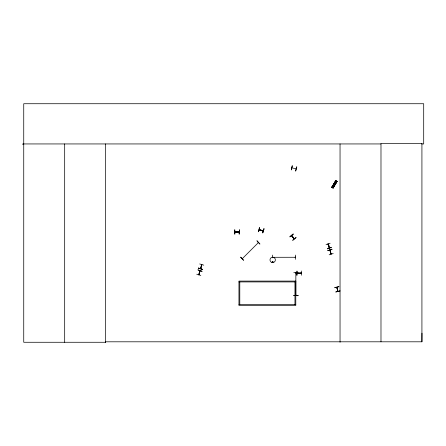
<?xml version="1.0" encoding="UTF-8"?>
<svg xmlns="http://www.w3.org/2000/svg" width="446" height="446" viewBox="0 0 446 446"><rect width="100%" height="100%" fill="white"/><g stroke="black" fill="none" stroke-linecap="round" stroke-linejoin="round"><path stroke-width="0.67" d="M421.615 143.941L423.7 143.941L423.7 103.728L23.738 103.728L23.738 342.272L105.68 342.272L105.624 341.803L421.922 341.803L421.983 333.179M198.71 274.792L199.033 274.368M200.053 270.839L198.849 274.836M200.483 268.654L200.811 268.224M201.832 264.629L200.639 268.648L201.854 264.606M296.016 273.091L295.999 272.673L296.021 273.058M295.804 295.113L295.849 295.497L295.849 272.673L295.849 273.103M272.896 257.738L272.489 257.565L272.874 257.788M272.4 261.886C273.164 261.01 272.824 262.75 272.445 261.953M198.687 274.742L199.892 270.7M200.494 268.609L201.653 264.601L201.715 265.08M327.988 243.995L329.254 248.021L328.016 244.034M330.174 250.412C329.678 249.007 331.311 254.9 331.166 253.718M291.567 235.639L294.315 238.666M294.36 238.694L291.717 235.521M337.834 291.444L336.791 287.313L337.979 291.411M259.6 229.969C257.264 228.497 269.629 233.202 259.115 229.79M262.744 230.811L263.268 230.749M264.01 228.82L262.7 232.879L264.026 228.826M262.727 232.89L263.859 228.781M291.372 169.854L292.275 165.683L291.4 169.859M295.575 170.98L296.674 166.86M295.743 171.024L296.83 166.904M196.731 274.223L200.823 275.433M198.916 274.781L200.081 270.75M203.783 265.169L199.696 263.954M258.011 242.713L258.267 242.49M273.058 261.986C271.575 262.973 273.097 260.392 272.963 262.159M199.88 270.739L199.925 271.19M272.813 257.297L295.547 257.275L295.163 257.325M234.975 232.137C245.607 232.7 233.687 231.095 235.287 232.093M331.852 187.281L335.782 180.658M331.963 187.342L335.849 180.697M332.014 187.376L335.927 180.742M332.092 187.42L336.022 180.797M332.192 187.482L336.122 180.859M332.292 187.532L332.666 187.755M332.788 187.827L336.685 181.182M332.85 187.861L336.758 181.227M336.841 181.277L332.95 187.922L336.947 181.338M333.09 188.006L337.009 181.377M333.156 188.045L337.104 181.433M258.357 242.641L242.301 258.669L242.568 258.39M337.968 291.366L336.981 287.358M295.118 257.13L295.547 257.13M297.136 273.03L301.217 273.008M301.306 273.175L297.136 273.225M238.738 231.898L239.167 231.898M239.106 232.059L234.914 232.071L239.167 232.093M240.701 257.147L243.577 260.297L240.656 257.191M242.195 258.563L242.418 258.306M295.832 295.079L295.849 295.453M295.999 295.453L295.993 295.068M293.089 233.988L289.945 236.871L293.212 234.133M289.906 236.826L293.189 234.111M292.693 240.199L295.982 237.484M292.793 240.322L296.094 237.623M291.74 235.884L294.182 238.9L291.829 235.923M326.043 244.531L330.107 243.243M328.111 244.436C328.228 242.245 330.308 249.253 329.07 247.575M331.378 247.435L327.353 248.846L331.361 247.379M327.894 250.63L331.963 249.359M333.223 253.506L329.165 254.794M336.747 287.86L336.847 287.698M338.876 286.544L334.745 287.603M334.784 287.759L338.921 286.717M335.844 291.979L339.986 290.965M301.223 273.22L297.103 273.22M235.85 232.193L238.298 232.165M272.679 255.073L272.506 257.509M295.531 255.073L295.62 259.332M301.295 270.973L301.351 275.232M293.791 272.69L298.056 272.634M301.223 273.197L300.833 273.03L301.306 273.03M298.056 295.698L293.791 295.508L298.056 295.72M293.791 295.57L298.056 295.514M22.3 144.108L23.738 144.103M23.738 143.941L380.984 143.941M234.903 234.105L234.847 229.841M238.956 281.917L295.787 281.917M238.956 304.651L295.787 304.651M259.193 229.657L263.218 230.721M198.498 268.107L202.584 269.317M332.504 187.554L332.788 187.337M331.043 254.064L329.878 250.15M337.109 181.433L335.687 180.602L331.768 187.231L333.19 188.061M335.386 181.332L336.613 182.057M335.119 181.778L336.345 182.503M334.723 182.453L335.95 183.178M334.366 183.05L335.593 183.774M333.97 183.724L335.197 184.443M332.264 186.606L333.491 187.331M331.952 186.679L333.58 187.643M291.935 167.897L296.088 168.833M329.85 250.139L331.071 254.153M339.969 290.909L335.838 291.946M297.003 275.26L297.003 271.001L296.841 275.26M421.922 341.803L421.922 143.478L380.984 143.478L380.984 341.803M340.042 143.941L340.042 342.272M294.962 281.917L294.962 304.651M239.786 281.917L239.786 304.651M234.685 229.841L234.685 234.105M105.618 143.941L105.618 342.272M64.681 143.941L64.681 342.272M334.478 183.663C334.851 184.873 335.425 182.821 334.478 183.663M259.472 227.605L258.58 231.781L259.455 227.599M197.979 269.902L202.021 271.279L197.979 269.902M198.503 268.079L202.534 269.49L198.503 268.079M257.002 240.84L259.867 244.007L257.002 240.84M331.913 249.191L327.905 250.658L331.913 249.191M239.402 229.841L239.167 234.105L239.402 229.841M295.787 281.091L238.956 281.091L238.956 305.482L295.787 305.482L295.787 281.091M271.341 262.231A2.698 2.698 0 0 0 275.383 259.895A2.698 2.698 0 0 0 271.341 257.559A2.698 2.698 0 0 0 271.341 262.231"/></g></svg>
